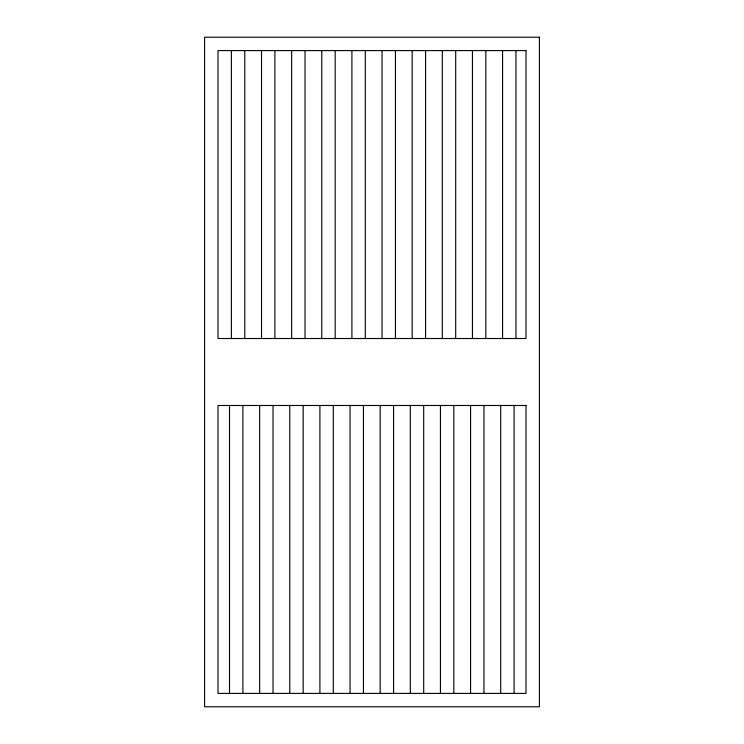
<?xml version="1.0" encoding="UTF-8"?>
<svg xmlns="http://www.w3.org/2000/svg" width="744" height="744" viewBox="0 0 744 744"><rect width="100%" height="100%" fill="white"/><g stroke="black" fill="none" stroke-linecap="round" stroke-linejoin="round"><path stroke-width="1.12" d="M515.964 50.592L515.964 338.52M514.095 405.48L514.095 693.408M502.572 50.592L502.572 338.52M500.703 405.48L500.703 693.408M485.832 50.592L485.832 338.52M483.963 405.48L483.963 693.408M472.44 50.592L472.44 338.52M470.571 405.48L470.571 693.408M455.7 50.592L455.7 338.52M453.831 405.48L453.831 693.408M442.308 50.592L442.308 338.52M440.439 405.48L440.439 693.408M425.568 50.592L425.568 338.52M423.699 405.48L423.699 693.408M412.176 50.592L412.176 338.52M410.307 405.48L410.307 693.408M395.436 50.592L395.436 338.52M393.567 405.48L393.567 693.408M382.044 50.592L382.044 338.52M380.175 405.48L380.175 693.408M365.304 50.592L365.304 338.52M363.435 405.48L363.435 693.408M351.912 50.592L351.912 338.52M350.043 405.48L350.043 693.408M335.172 50.592L335.172 338.52M333.303 405.48L333.303 693.408M321.78 50.592L321.78 338.52M319.911 405.48L319.911 693.408M305.04 50.592L305.04 338.52M303.171 405.48L303.171 693.408M291.648 50.592L291.648 338.52M289.779 405.48L289.779 693.408M274.908 50.592L274.908 338.52M273.039 405.48L273.039 693.408M261.516 50.592L261.516 338.52M259.647 405.48L259.647 693.408M244.776 50.592L244.776 338.52M242.907 405.48L242.907 693.408M231.384 50.592L231.384 338.52M229.515 405.48L229.515 693.408M539.4 37.2L204.6 37.2L204.6 706.8L539.4 706.8L539.4 37.2M526.008 50.592L217.992 50.592L217.992 338.52L526.008 338.52L526.008 50.592M526.008 405.48L217.992 405.48L217.992 693.408L526.008 693.408L526.008 405.48"/></g></svg>
